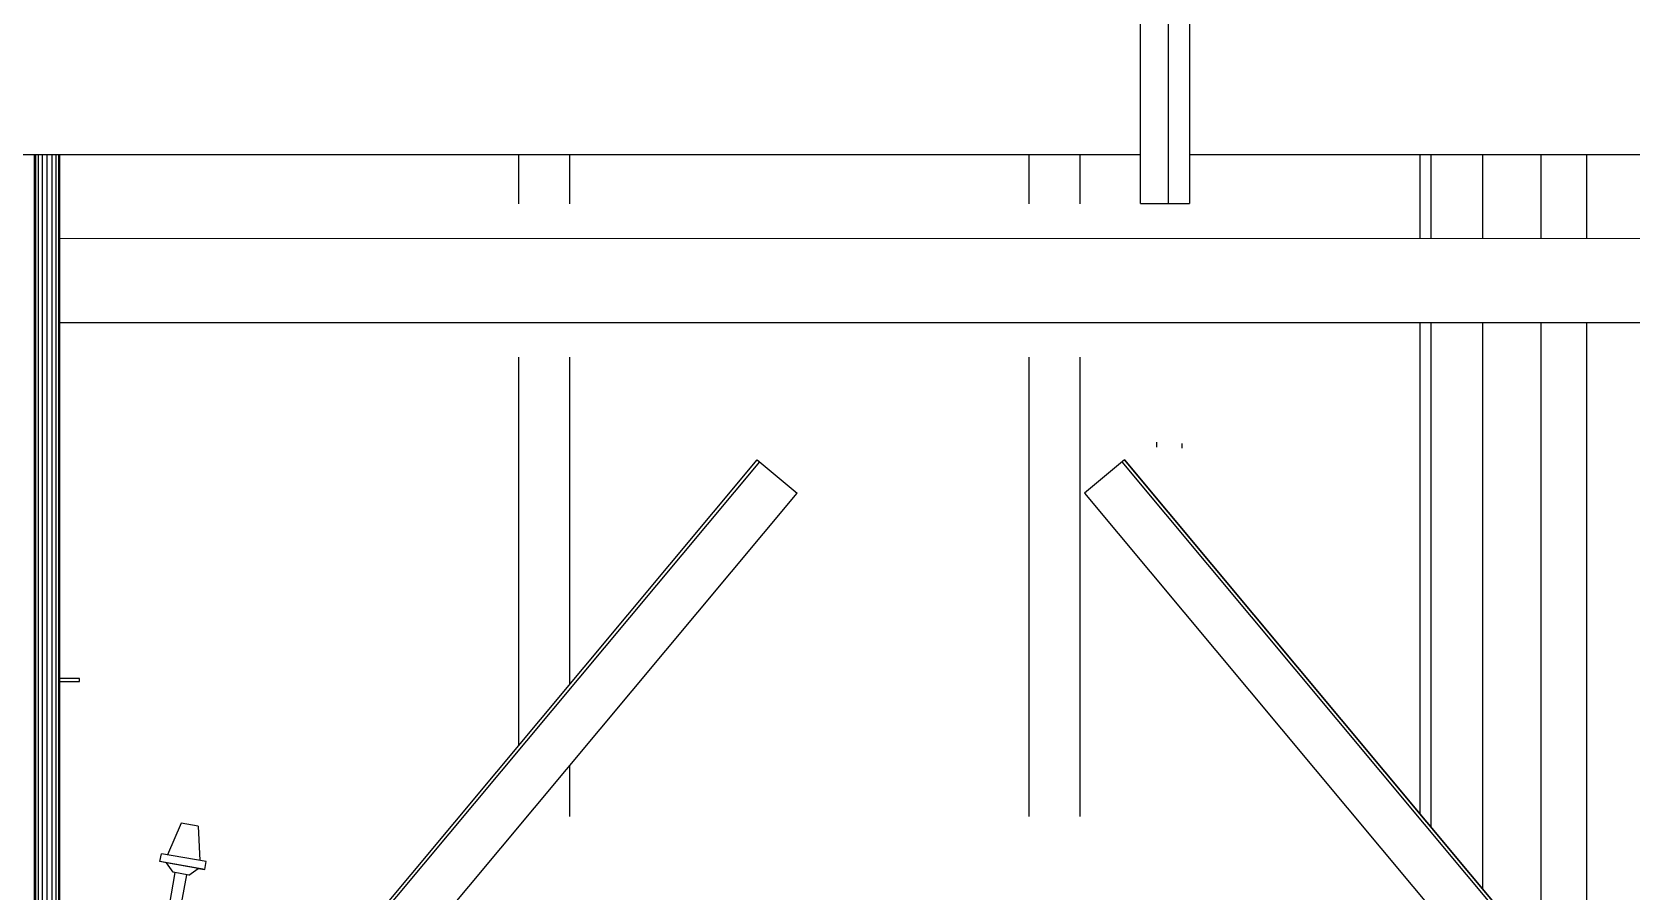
# Model space of a CAD drawing. Header units: metres. Extents: x 0 to 63075, y 0 to 44550.
# Drawn here: x 59917.8 to 60388.6, y 39514.9 to 39767.9 of the extents above; entities that cross this region are included whole.
import ezdxf

# ---------------------------------------------------------------- set-up
doc = ezdxf.new("R2010")
doc.units = ezdxf.units.M
doc.header["$LTSCALE"] = 75
for name, color, linetype in [('GSB', 7, 'Continuous'), ('ML6', 1, 'Continuous'), ('SDM', 7, 'Continuous'), ('SL1', 8, 'Continuous')]:
    doc.layers.add(name, color=color, linetype=linetype)
doc.styles.add('ROMANS', font='ROMANS.SHX')
doc.dimstyles.new('75___1-75', dxfattribs={"dimscale": 75, "dimtxt": 2.5, "dimasz": 2, "dimexe": 1.5, "dimexo": 1, "dimgap": 0.5, "dimtad": 1, "dimdec": 0, "dimzin": 12, "dimtxsty": 'ROMANS', "dimcen": 0, "dimclrd": 256, "dimclre": 256, "dimclrt": 3, "dimazin": 3, "dimtfac": 1, "dimtdec": 0, "dimtmove": 0, "dimatfit": 0, "dimfxl": 1, "dimlwd": -1, "dimlwe": -1, "dimarcsym": 0})

# ---------------------------------------------------------------- blocks, each defined once
blk = doc.blocks.new('A$C6bae614f')
at = {"layer": 'SL1'}
for p, q in [((415338.9, 39303.7), (415339, 40002.2)), ((415394, 39303.6), (415394, 40002.1)), ((415435.2, 40002.1), (415435.1, 39303.6)), ((415338.9, 39398.9), (412435.2, 39399)), ((413171.8, 36772.3), (413171.9, 39399)), ((413173.8, 39399), (413173.7, 36777.5)), ((413179.1, 39399), (413179, 36781.9)), ((413187, 39399), (413186.9, 36784.8)), ((413196.3, 39399), (413196.2, 36785.8)), ((413205.7, 39399), (413205.6, 36784.8)), ((413213.6, 39399), (413213.5, 36781.9)), ((413218.9, 39399), (413218.8, 36777.5)), ((413220.7, 39399), (413220.6, 36772.3)), ((414120.2, 39398.9), (414120.2, 39302.9)), ((414220.2, 39398.9), (414220.2, 39302.9)), ((415120.2, 39398.9), (415120.2, 39302.9)), ((415220.2, 39398.9), (415220.2, 39302.9)), ((417219.7, 39398.8), (415435.2, 39398.9)), ((415886.4, 39398.9), (415886.4, 39235.4)), ((415907.7, 39398.9), (415907.7, 39235.4)), ((416009.9, 39235.4), (416009.9, 39398.9)), ((416124.2, 39235.4), (416124.2, 39398.9)), ((416213.1, 39235.4), (416213.1, 39398.9)), ((415338.9, 39303.7), (415435.1, 39303.6)), ((413220.7, 39235.5), (416794.2, 39235.4)), ((413220.7, 39070.5), (417685.2, 39070.3)), ((415886.3, 39070.4), (415886.3, 38108.4)), ((415907.7, 39070.4), (415907.7, 38082.8)), ((416009.8, 37960.4), (416009.9, 39070.4)), ((416124.1, 37823.5), (416124.2, 39070.4)), ((416213.1, 37717), (416213.1, 39070.4)), ((414120.2, 39002.9), (414120.2, 38241.5)), ((414220.2, 39002.9), (414220.2, 38361.3)), ((415120.2, 39002.9), (415120.2, 38102.9)), ((415220.2, 39002.9), (415220.2, 38102.9)), ((415370.2, 38836.1), (415370.2, 38826.5)), ((415420.2, 38833.7), (415420.2, 38824.1)), ((413220.6, 37164.3), (414588.1, 38801.8)), ((413220.6, 37154.4), (414593, 38797.7)), ((414588.1, 38801.8), (414666.4, 38736.4)), ((415307.3, 38801.8), (415229, 38736.4)), ((415302.4, 38797.7), (417583.9, 36065.2)), ((415307.3, 38801.8), (415307.3, 38801.8)), ((417588.8, 36069.3), (415307.3, 38801.8)), ((415307.3, 38801.8), (415307.3, 38801.8)), ((417588.8, 36069.3), (415307.3, 38801.8)), ((415307.3, 38801.8), (417588.8, 36069.3)), ((415307.3, 38801.8), (415307.3, 38801.8)), ((415307.3, 38801.8), (417588.8, 36069.3)), ((413259.7, 37051.9), (414666.4, 38736.4)), ((415229, 38736.4), (417510.5, 36003.9)), ((413259.8, 38373.4), (413220.7, 38373.4)), ((413259.8, 38367.1), (413259.8, 38373.4)), ((413220.7, 38367.1), (413259.8, 38367.1)), ((413220.7, 38367.1), (413259.8, 38367.1)), ((414220.2, 38202.1), (414220.2, 38102.9)), ((413459.2, 38090), (413432.7, 38027.7)), ((413492.3, 38084.1), (413459.2, 38090)), ((413492.3, 38084.1), (413495.8, 38016.6)), ((413417.7, 38014.3), (413420.5, 38029.9)), ((413508, 38014.4), (413420.5, 38029.9)), ((413505.3, 37998.8), (413417.7, 38014.3)), ((413430.2, 38012), (413417.7, 38014.3)), ((413492.8, 38001), (413430.2, 38012)), ((413443.4, 37993.5), (413430.2, 38012)), ((413474, 37988.1), (413492.8, 38001)), ((413492.8, 38001), (413505.3, 37998.8)), ((413505.3, 37998.8), (413508, 38014.4)), ((413426, 37866.5), (413447.4, 37992.9)), ((413474, 37988.1), (413443.4, 37993.5)), ((413447, 37862.8), (413470.1, 37988.8))]:
    blk.add_line(p, q, dxfattribs=at)
blk = doc.blocks.new('zw$15D4')
at = {"layer": 'ML6', "xscale": 0.2502808837766805, "yscale": 0.2502808837766805, "zscale": 0.2502808837766805}
blk.add_blockref('A$C6bae614f', (-85544.74, -3177.34), dxfattribs=at)

msp = doc.modelspace()

# ---------------------------------------------------------------- block references
at = {"layer": 'GSB', "xscale": 0.6000000000000068, "yscale": 0.6000000000000068, "zscale": 0.6000000000000068}
msp.add_blockref('zw$15D4', (49200, 35721.63), dxfattribs=at)

# ---------------------------------------------------------------- leaders
at = {"layer": 'SDM'}
msp.add_leader([(52766.71, 37891.88), (59453.13, 42438.72), (62243.43, 42438.72)], dimstyle='75___1-75', override={"dimtad": 0}, dxfattribs=at)

doc.saveas('drawing.dxf')
